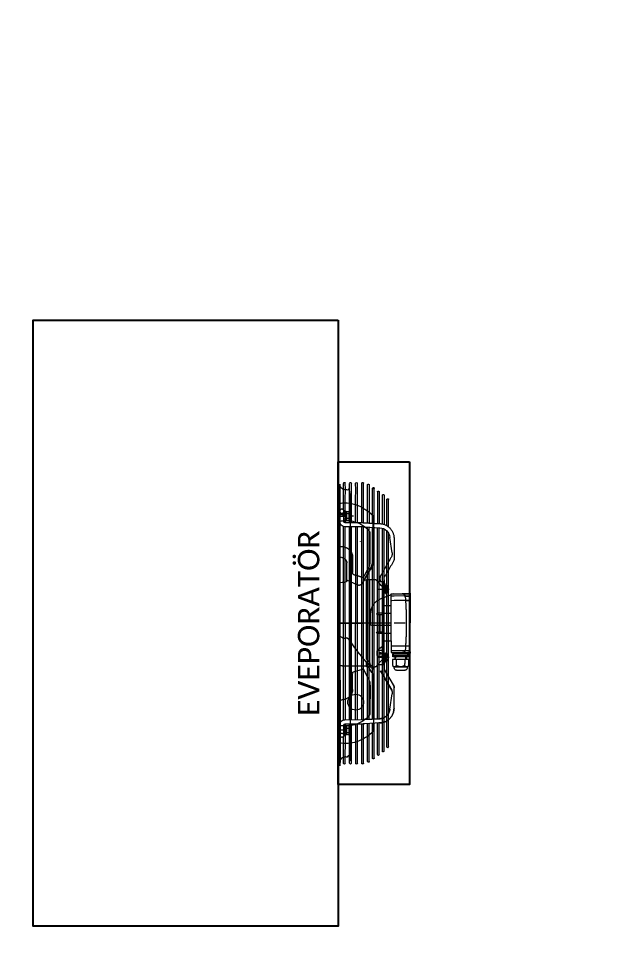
# Model space of a CAD drawing. Header units: millimetres. Extents: x -10496 to -5455, y -188 to 7293.
# Drawn here: x -9227.7 to -9143, y 2940.7 to 3069.9 of the extents above; entities that cross this region are included whole.
import ezdxf

# ---------------------------------------------------------------- set-up
doc = ezdxf.new("R2010")
doc.units = ezdxf.units.MM
for name, color, linetype, lineweight in [('.', 142, 'Continuous', 15), ('00 TEFRİŞ', 252, 'Continuous', 13), ('GJC_duvar', 10, 'Continuous', 30)]:
    doc.layers.add(name, color=color, linetype=linetype, lineweight=lineweight)
doc.layers.add('_cihaz', color=5, linetype='Continuous')
doc.layers.add('Kıtc-002 Çizgi', color=7, linetype='Continuous')
doc.styles.get("Standard").update_dxf_attribs({"font": 'calibri.ttf', "height": 15})

# ---------------------------------------------------------------- blocks, each defined once
blk = doc.blocks.new('A$C58671F76')
at = {"color": 3}
for p, q in [((23.02, 62.65, 96.44), (28.56, 62.7, 96.44)), ((34.66, 62.75, 96.44), (23.19, 62.65, 96.44))]:
    blk.add_line(p, q, dxfattribs=at)
at = {"color": 5, "elevation": 96.44}
for points in [[(84.87, 63.44), (0.37, 62.7), (0, 105.23), (84.5, 105.97)], [(65.2, 53.3), (20.22, 52.9), (20.13, 62.87), (65.11, 63.26)]]:
    blk.add_lwpolyline(points, close=True, dxfattribs=at)
at = {"color": 3, "lineweight": 20}
blk.add_circle((31.63, 60.51, 96.44), 1.11, dxfattribs=at)
at = {"layer": '_cihaz', "color": 3, "lineweight": 9}
for p, q in [((23.13, 62.12, 96.44), (26.85, 62.16, 96.44)), ((27.7, 61.95, 96.44), (27.7, 62.69, 96.44)), ((29.15, 62.18, 96.44), (56.1, 62.41, 96.44)), ((29.15, 61.93, 96.44), (56.07, 62.17, 96.44)), ((56.09, 59.69, 96.44), (56.07, 62.2, 96.44)), ((56.67, 59.68, 96.44), (56.65, 62.21, 96.44)), ((56.65, 62.17, 96.44), (56.84, 62.17, 96.44)), ((56.8, 62.95, 96.44), (58.25, 62.96, 96.44)), ((57.17, 62.37, 96.44), (57.17, 62.21, 96.44)), ((57.87, 61.7, 96.44), (57.87, 62.05, 96.44)), ((23.12, 61.88, 96.44), (26.98, 61.91, 96.44)), ((23.12, 61.28, 96.44), (28.61, 61.33, 96.44)), ((23.13, 61.03, 96.44), (28.61, 61.08, 96.44)), ((28.42, 61.92, 96.44), (28.6, 61.93, 96.44)), ((28.6, 61.96, 96.44), (28.63, 59.43, 96.44)), ((29.18, 61.97, 96.44), (29.2, 59.46, 96.44)), ((29.18, 61.33, 96.44), (56.08, 61.57, 96.44)), ((29.19, 61.09, 96.44), (56.08, 61.32, 96.44)), ((29.19, 60.49, 96.44), (56.09, 60.72, 96.44)), ((33.4, 60.95, 96.44), (35.55, 60.97, 96.44)), ((35.87, 60.84, 96.44), (36.26, 59.62, 96.44)), ((40.6, 61.88, 96.44), (40.62, 61.84, 96.44)), ((47.98, 60.45, 96.44), (48.62, 61.91, 96.44)), ((51.88, 61.11, 96.44), (49.73, 61.1, 96.44)), ((57.57, 61.06, 96.44), (57.56, 61.64, 96.44)), ((23.13, 60.43, 96.44), (28.62, 60.48, 96.44)), ((23.13, 60.19, 96.44), (28.62, 60.24, 96.44)), ((29.19, 60.24, 96.44), (56.09, 60.48, 96.44)), ((29.2, 59.64, 96.44), (56.09, 59.88, 96.44)), ((29.2, 59.4, 96.44), (56.09, 59.63, 96.44)), ((36.18, 59.44, 96.44), (34.86, 58.73, 96.44)), ((48.24, 59.71, 96.44), (50.2, 58.68, 96.44)), ((48.64, 59.47, 96.44), (50.14, 58.58, 96.44)), ((56.09, 59.46, 96.44), (55.99, 57.33, 96.44)), ((23.14, 59.34, 96.44), (28.63, 59.39, 96.44)), ((23.38, 58.78, 96.44), (28.66, 58.83, 96.44)), ((23.38, 58.54, 96.44), (28.68, 58.58, 96.44)), ((28.78, 57.05, 96.44), (28.64, 59.2, 96.44)), ((29.23, 58.83, 96.44), (56.07, 59.07, 96.44)), ((29.25, 58.59, 96.44), (56.06, 58.82, 96.44)), ((29.28, 58.14, 96.44), (56.04, 58.38, 96.44)), ((29.3, 57.9, 96.44), (56.03, 58.13, 96.44)), ((34, 58.53, 96.44), (30.14, 58.5, 96.44)), ((36.75, 58.63, 96.44), (36.59, 58.63, 96.44)), ((36.6, 58.27, 96.44), (36.6, 57.9, 96.44)), ((37.64, 59.05, 96.44), (48.64, 59.14, 96.44)), ((55.18, 58.72, 96.44), (51.32, 58.69, 96.44)), ((23.87, 57.85, 96.44), (28.72, 57.89, 96.44)), ((24.36, 57.41, 96.44), (28.75, 57.44, 96.44)), ((24.36, 57.16, 96.44), (28.77, 57.2, 96.44)), ((24.85, 56.72, 96.44), (55.93, 56.99, 96.44)), ((29.32, 57.45, 96.44), (56.01, 57.68, 96.44)), ((29.34, 57.2, 96.44), (55.99, 57.44, 96.44)), ((37.39, 57.03, 96.44), (36.9, 57.47, 96.44)), ((37.91, 57.53, 96.44), (37.93, 55.89, 96.44)), ((38.09, 57.48, 96.44), (38.1, 56.67, 96.44)), ((38.18, 57.56, 96.44), (38.82, 57.57, 96.44)), ((38.91, 57.49, 96.44), (38.91, 56.68, 96.44)), ((47.42, 57.61, 96.44), (47.44, 55.98, 96.44)), ((48.45, 57.57, 96.44), (47.95, 57.12, 96.44)), ((48.48, 57.57, 96.44), (48.48, 57.26, 96.44)), ((24.85, 56.47, 96.44), (55.83, 56.74, 96.44)), ((25.44, 56.11, 96.44), (55.57, 56.37, 96.44)), ((25.44, 55.86, 96.44), (55.24, 56.13, 96.44)), ((30.7, 55.73, 96.44), (32.85, 55.44, 96.44)), ((34.08, 55.27, 96.44), (36.21, 56.52, 96.44)), ((38.16, 56.39, 96.44), (38.4, 56.39, 96.44)), ((41.28, 56.7, 96.44), (41.29, 55.64, 96.44)), ((45.14, 56.73, 96.44), (46.9, 56.75, 96.44)), ((46.96, 56.46, 96.44), (47.2, 56.47, 96.44)), ((47.2, 56.47, 96.44), (47.2, 56.14, 96.44)), ((47.2, 56.47, 96.44), (47.67, 56.47, 96.44)), ((48.75, 56.68, 96.44), (48.17, 56.68, 96.44)), ((52.52, 55.62, 96.44), (54.66, 55.94, 96.44)), ((36.46, 55.18, 96.44), (36.62, 55.18, 96.44)), ((36.79, 54.85, 96.44), (37.61, 54.86, 96.44)), ((38.02, 55.11, 96.44), (37.61, 55.11, 96.44)), ((38.02, 55.03, 96.44), (37.61, 55.03, 96.44)), ((36.48, 53.34, 96.44), (36.64, 53.34, 96.44)), ((38.03, 53.47, 96.44), (37.62, 53.47, 96.44)), ((46.81, 53.06, 96.44), (38.61, 52.99, 96.44)), ((38.91, 53.74, 96.44), (38.92, 52.91, 96.44)), ((39.56, 53.68, 96.44), (39.56, 52.91, 96.44)), ((45.85, 53.74, 96.44), (45.86, 52.97, 96.44)), ((46.5, 53.81, 96.44), (46.5, 52.98, 96.44))]:
    blk.add_line(p, q, dxfattribs=at)
at = {"layer": '_cihaz', "color": 3, "lineweight": 9, "elevation": 96.44}
for points in [[(23.19, 62.65), (59.79, 62.97), (57.79, 62.95), (57.79, 62.79), (57.8, 62.22)], [(28.09, 62.12), (28.09, 61.96), (27.31, 61.95), (26.96, 61.95), (26.96, 62.11), (27, 62.11), (27.31, 62.11)], [(27.31, 61.95), (27.31, 62.11), (28.09, 62.12), (28.44, 62.12), (28.44, 61.96), (28.09, 61.96)], [(42.69, 55.65), (42.62, 63.07), (42.65, 59.46)], [(57.55, 62.95), (57.56, 62.21), (57.55, 62.56)], [(58.28, 62.19), (59.79, 62.2), (61.38, 62.21), (62.13, 62.22)], [(58.41, 62.43), (59.79, 62.45), (61.37, 62.46), (62.13, 62.47)], [(27.09, 61.43), (27.09, 61.42), (27.18, 61.37), (28.23, 61.38), (28.32, 61.43), (28.32, 61.44)], [(56.65, 61.57), (59.8, 61.6), (61.38, 61.61), (62.14, 61.62)], [(56.65, 61.33), (59.94, 61.36), (61.25, 61.37), (62.15, 61.38)], [(56.66, 60.73), (59.94, 60.76), (61.25, 60.77), (62.16, 60.78)], [(56.66, 60.48), (59.94, 60.51), (61.26, 60.52), (62.16, 60.53)], [(56.67, 59.64), (59.87, 59.67), (61.34, 59.68), (62.17, 59.69)], [(35.77, 58.27), (36.59, 58.75), (36.59, 59.04), (36.67, 59.04), (37.2, 59.04)], [(36.37, 58.06), (36.37, 58.06), (36.26, 58.17)], [(36.59, 58.75), (36.59, 58.63), (36.59, 58.49)], [(56.6, 58.13), (59.88, 58.16), (61.36, 58.18), (61.47, 58.18)], [(41.48, 57.56), (41.48, 57.19), (43.86, 57.22)], [(48.74, 57.26), (48.48, 57.26), (48.49, 56.85)], [(60.98, 57.73), (59.97, 57.72), (56.58, 57.69)], [(38.46, 56.59), (37.19, 56.58), (37.19, 56.46), (37.31, 56.46), (38.46, 56.47), (38.54, 56.47), (38.54, 56.39), (38.4, 56.39), (38.4, 56.06), (38.16, 56.06), (37.69, 56.05), (37.45, 56.05), (37.45, 56.38), (37.31, 56.38), (37.31, 56.46)], [(37.45, 56.38), (37.69, 56.38), (37.69, 56.05)], [(37.69, 56.38), (38.16, 56.39), (38.16, 56.06)], [(40.23, 55.63), (38.83, 55.61), (38.59, 55.61), (38.59, 55.32)], [(39.54, 55.54), (39.54, 55.21), (39.55, 53.89), (39.56, 53.08)], [(40.22, 56.69), (41.28, 56.7), (44.07, 56.73), (44.08, 55.66)], [(44.07, 56.73), (45.14, 56.73), (45.15, 55.67)], [(45.86, 53.13), (45.85, 53.95), (45.84, 55.26), (45.83, 55.59)], [(46.5, 53.14), (46.5, 53.96), (46.48, 55.27), (46.48, 55.6)], [(48.4, 56.76), (46.9, 56.75), (46.9, 56.67)], [(48.05, 56.56), (48.17, 56.56), (48.17, 56.68), (46.9, 56.67), (46.9, 56.55)], [(47.67, 56.14), (47.91, 56.14), (47.91, 56.47)], [(56.12, 56.13), (59.34, 56.16), (59.93, 56.17)], [(36.13, 54.85), (36.14, 54.65), (36.14, 53.86), (36.14, 53.66)], [(38.03, 53.82), (38.02, 55.19), (38.02, 55.38), (38.43, 55.39), (38.43, 55.32), (38.59, 55.32), (38.59, 55.2), (38.59, 55.1)], [(38.59, 55.2), (38.6, 53.89), (38.61, 53.27), (38.44, 53.27), (38.44, 53.88), (38.43, 55.2), (38.43, 55.32), (38.22, 55.32), (38.22, 55.19), (38.23, 53.88), (38.24, 53.27), (38.44, 53.27), (38.44, 53.21), (38.03, 53.21), (38.03, 53.47), (38.03, 53.56)], [(38.89, 55.53), (38.9, 55.2), (38.91, 53.89), (38.91, 53.07)], [(42.7, 53.7), (42.7, 53.7), (42.7, 53.86), (42.7, 53.92), (42.69, 55.23)], [(37.62, 53.55), (38.03, 53.56), (38.03, 53.68), (38.03, 53.82), (38.03, 53.88)]]:
    blk.add_lwpolyline(points, dxfattribs=at)
for points in [[(58.25, 62.38), (58.29, 62.38), (58.3, 62.22), (57.95, 62.22), (57.17, 62.21), (56.81, 62.21), (56.81, 62.37), (57.17, 62.37), (57.95, 62.38), (57.95, 62.22)], [(29.35, 57.1), (29.21, 59.23)], [(33.37, 55.5), (36.05, 57.07)], [(37.19, 56.58), (36.16, 56.57)], [(46.96, 56.46), (46.96, 56.14), (47.2, 56.14), (47.67, 56.14), (47.67, 56.47), (47.91, 56.47), (48.05, 56.47), (48.05, 56.56), (46.9, 56.55), (46.82, 56.54), (46.82, 56.46)], [(36.81, 53.15), (37.63, 53.16), (37.61, 55.43), (36.79, 55.42), (36.64, 55.25), (36.62, 55.23), (36.64, 53.34), (36.66, 53.31)]]:
    blk.add_lwpolyline(points, close=True, dxfattribs=at)
at = {"layer": '_cihaz', "color": 3, "lineweight": 9, "extrusion": (0, 0, -1)}
for centre, major_axis, start_param, end_param in [((23.11, 62, 96.44), (0.0862, 0.0877), 2.28207, 5.615726), ((30.51, 61.87, 96.44), (3.27, 3.33), 3.92838, 4.108501), ((32.79, 61.89, 96.44), (-3.21, 3.15), 5.521224, 5.686505), ((28.44, 61.96, 96.44), (0.115, 0.117), -0.785398, 0.785398), ((33.69, 62.6, 96.44), (1.24, 1.27), 3.948976, 4.010228), ((33.7, 62.59, 96.44), (1.25, 1.28), 3.870027, 3.949132), ((33.7, 62.59, 96.44), (1.25, 1.28), 3.790829, 3.869934), ((33.69, 62.59, 96.44), (-1.27, 1.24), 5.282246, 5.361781), ((33.69, 62.59, 96.44), (1.24, 1.27), 3.631825, 3.711355), ((33.65, 62.58, 96.44), (1.21, 1.24), 3.55119, 3.631986), ((41.09, 62.17, 96.44), (0.402, 0.409), 3.403392, 4.565502), ((44.26, 59.86, 96.44), (-3.21, 3.15), 6.136299, 6.220702), ((51.62, 62.88, 96.44), (-2.39, 2.35), 5.234627, 5.576836), ((51.03, 62.59, 96.44), (0.471, 0.479), 1.855236, 1.969777), ((51.03, 62.59, 96.44), (-0.478, 0.469), 3.31102, 3.425748), ((50.94, 62.72, 96.44), (-0.588, 0.578), 3.211862, 3.311404), ((50.79, 62.85, 96.44), (0.718, 0.73), 1.36938, 1.455395), ((50.6, 62.98, 96.44), (-0.894, 0.878), 2.865237, 2.940337), ((50.6, 62.97, 96.44), (-0.893, 0.877), 2.790005, 2.865158), ((50.4, 63.07, 96.44), (1.04, 1.05), 1.152122, 1.21932), ((50.4, 63.07, 96.44), (-1.05, 1.04), 2.655634, 2.722861), ((50.21, 63.12, 96.44), (-1.19, 1.17), 2.593806, 2.655716), ((50.21, 63.12, 96.44), (1.17, 1.19), 0.961039, 1.022965), ((50.08, 63.15, 96.44), (1.26, 1.29), 0.92968, 0.961107), ((51.6, 62.74, 96.44), (-1.24, 1.21), 2.6512, 2.731996), ((51.56, 62.75, 96.44), (-1.27, 1.24), 2.57183, 2.65136), ((51.61, 62.76, 96.44), (1.21, 1.24), 0.560797, 0.604414), ((51.56, 62.75, 96.44), (-1.27, 1.24), 2.492201, 2.571736), ((51.56, 62.75, 96.44), (-1.27, 1.24), 2.17505, 2.254579), ((51.55, 62.75, 96.44), (-1.28, 1.25), 2.413251, 2.492356), ((51.56, 62.75, 96.44), (-1.27, 1.24), 2.254674, 2.334209), ((51.55, 62.75, 96.44), (1.25, 1.28), 0.763257, 0.842362), ((56.81, 62.21, 96.44), (-0.526, 0.517), 5.497787, 7.068583), ((56.81, 62.21, 96.44), (-0.117, 0.115), 5.497787, 7.068583), ((52.46, 62.06, 96.44), (3.15, 3.21), 0.596681, 0.761961), ((57.55, 62.92, 96.44), (0.646, 0.658), 2.016358, 2.696031), ((58.02, 62.25, 96.44), (-0.179, 0.175), 3.26588, 4.588102), ((54.75, 62.22, 96.44), (3.27, 3.33), 0.786787, 1.055595), ((54.75, 62.2, 96.44), (3.27, 3.33), 0.629818, 0.784009), ((62.15, 62.34, 96.44), (-0.0877, 0.0862), 0.667459, 4.001115), ((62.15, 62.34, 96.44), (-0.0877, 0.0862), 0.667459, 4.001115), ((23.12, 61.16, 96.44), (0.0862, 0.0877), 2.332894, 5.499349), ((30.51, 61.88, 96.44), (-3.33, 3.27), 5.227591, 5.496398), ((27.69, 62.66, 96.44), (0.646, 0.658), 2.016358, 2.696031), ((27.7, 62.3, 96.44), (0.646, 0.658), 2.016358, 2.696031), ((32.79, 61.9, 96.44), (-3.21, 3.15), 5.221553, 5.413941), ((33.65, 62.58, 96.44), (1.21, 1.24), 3.470306, 3.551091), ((33.59, 62.55, 96.44), (-1.19, 1.17), 4.958464, 5.041272), ((33.59, 62.55, 96.44), (-1.19, 1.17), 4.875566, 4.958358), ((33.53, 62.51, 96.44), (1.12, 1.14), 3.219535, 3.304955), ((33.53, 62.51, 96.44), (1.12, 1.14), 3.134018, 3.219418), ((33.48, 62.45, 96.44), (-1.08, 1.06), 4.616626, 4.705019), ((33.48, 62.45, 96.44), (-1.08, 1.06), 4.528126, 4.616496), ((33.44, 62.39, 96.44), (1.01, 1.03), 2.86617, 2.957557), ((33.44, 62.39, 96.44), (-1.03, 1.01), 4.345459, 4.436822), ((33.41, 62.34, 96.44), (-0.988, 0.971), 4.251721, 4.345708), ((33.41, 62.34, 96.44), (-0.988, 0.971), 4.157598, 4.251565), ((33.4, 62.3, 96.44), (0.944, 0.961), 2.491304, 2.587069), ((33.4, 62.3, 96.44), (0.944, 0.961), 2.395385, 2.491139), ((33.4, 62.3, 96.44), (-0.959, 0.943), 3.952882, 3.966324), ((33.4, 62.29, 96.44), (-0.956, 0.94), 3.939409, 3.952881), ((35.55, 60.35, 96.44), (0.432, 0.44), -0.785569, -0.696436), ((35.56, 60.39, 96.44), (0.406, 0.414), -0.6968, -0.603944), ((35.57, 60.46, 96.44), (-0.366, 0.359), 0.966415, 1.067225), ((35.75, 60.79, 96.44), (-0.0901, 0.0885), 1.682012, 1.938797), ((59.63, 33.78, 96.44), (-24.09, 23.67), 0.068333, 0.190136), ((40.82, 61.5, 96.44), (0.271, 0.276), 4.136819, 4.974188), ((49.53, 60.91, 96.44), (0.0885, 0.0901), 4.344388, 4.601173), ((49.66, 60.75, 96.44), (0.233, 0.237), -1.314397, -1.17995), ((49.7, 60.66, 96.44), (-0.304, 0.299), 0.390073, 0.504141), ((49.72, 60.58, 96.44), (-0.366, 0.359), 0.503572, 0.604381), ((49.73, 60.52, 96.44), (-0.414, 0.406), 0.603944, 0.6968), ((49.74, 60.48, 96.44), (-0.44, 0.432), 0.696436, 0.785569), ((51.07, 62.47, 96.44), (0.379, 0.385), 2.28971, 2.356167), ((51.07, 62.47, 96.44), (0.384, 0.391), 2.223781, 2.289656), ((51.07, 62.5, 96.44), (-0.411, 0.404), 3.667791, 3.795034), ((51.07, 62.5, 96.44), (-0.41, 0.403), 3.540012, 3.667402), ((51.85, 62.45, 96.44), (0.94, 0.956), 2.330304, 2.343777), ((51.85, 62.46, 96.44), (0.943, 0.959), 2.316861, 2.330304), ((51.85, 62.46, 96.44), (0.944, 0.961), 2.22125, 2.317004), ((51.85, 62.46, 96.44), (-0.961, 0.944), 3.696116, 3.791881), ((51.84, 62.5, 96.44), (0.971, 0.988), 2.03162, 2.125588), ((51.84, 62.5, 96.44), (0.971, 0.988), 1.937478, 2.031464), ((51.82, 62.55, 96.44), (-1.03, 1.01), 3.417159, 3.508523), ((51.82, 62.55, 96.44), (-1.03, 1.01), 3.325628, 3.417016), ((51.78, 62.61, 96.44), (-1.08, 1.06), 3.237486, 3.325855), ((51.78, 62.61, 96.44), (-1.08, 1.06), 3.148963, 3.237356), ((51.72, 62.67, 96.44), (-1.14, 1.12), 3.063768, 3.149167), ((51.72, 62.67, 96.44), (1.12, 1.14), 1.407434, 1.492854), ((51.66, 62.71, 96.44), (-1.19, 1.17), 2.895624, 2.978416), ((52.51, 62.03, 96.44), (-3.16, 3.11), 2.625965, 2.912328), ((52.46, 62.08, 96.44), (-3.21, 3.15), 2.424874, 2.632429), ((54.01, 62.43, 96.44), (-3.88, 3.82), 2.628289, 2.870409), ((62.15, 61.5, 96.44), (-0.0877, 0.0862), 0.783836, 3.950291), ((62.15, 61.5, 96.44), (-0.0877, 0.0862), 0.783836, 3.950291), ((62.16, 60.65, 96.44), (-0.0877, 0.0862), 0.791253, 3.926991), ((23.13, 60.31, 96.44), (0.0862, 0.0877), 2.356194, 5.491932), ((31.25, 62.11, 96.44), (-3.88, 3.82), 4.983572, 5.225693), ((32.74, 61.86, 96.44), (3.11, 3.16), 3.370857, 3.65722), ((32.73, 59.47, 96.44), (-2.92, 2.87), 5.441178, 5.497787), ((31.62, 61.12, 96.44), (2.17, 2.2), 2.978844, 3.377803), ((33.3, 59.49, 96.44), (2.87, 2.92), 3.870567, 3.926991), ((36.06, 59.68, 96.44), (-0.192, 0.189), 3.277271, 3.446371), ((36.11, 59.61, 96.44), (0.132, 0.134), 1.492676, 1.707939), ((36.15, 59.58, 96.44), (-0.0929, 0.0913), 2.789433, 3.064318), ((36.17, 59.56, 96.44), (-0.0782, 0.0769), 1.793315, 2.101643), ((49.15, 59.69, 96.44), (0.0913, 0.0929), 3.218868, 3.493753), ((49.2, 59.73, 96.44), (-0.134, 0.132), 4.575246, 4.790509), ((49.25, 59.8, 96.44), (0.189, 0.192), 2.836814, 3.005914), ((54.01, 60.12, 96.44), (0.0203, 0.0207), 1.908335, 2.147272), ((53.65, 61.32, 96.44), (2.17, 2.2), 1.334586, 1.733545), ((52, 59.66, 96.44), (2.87, 2.92), 0.785398, 0.841822), ((52.57, 59.64, 96.44), (-2.92, 2.87), 2.356194, 2.412803), ((52.61, 63.2, 96.44), (4.93, 5.02), 1.300028, 1.504436), ((23.38, 58.66, 96.44), (0.0862, 0.0877), 2.356194, 5.488886), ((32.63, 62.91, 96.44), (4.93, 5.02), 3.207953, 3.412361), ((27.71, 58.53, 96.44), (0.319, 0.325), 2.976831, 3.204299), ((27.85, 58.72, 96.44), (-0.49, 0.482), 4.376802, 4.549659), ((30.08, 58.89, 96.44), (-0.276, 0.271), 4.246511, 4.382716), ((30.11, 58.99, 96.44), (-0.348, 0.342), 4.130748, 4.247402), ((30.13, 59.07, 96.44), (0.399, 0.406), 2.455386, 2.560603), ((30.13, 59.12, 96.44), (0.431, 0.439), 2.355954, 2.455906), ((33.98, 60.84, 96.44), (1.61, 1.64), 2.252156, 2.356467), ((34, 60.65, 96.44), (1.49, 1.51), 2.142449, 2.252751), ((34.07, 60.33, 96.44), (1.26, 1.28), 2.019794, 2.143207), ((34.21, 59.96, 96.44), (-0.993, 0.975), 3.445587, 3.591648), ((59.63, 33.78, 96.44), (23.67, 24.09), -1.540426, -1.526856), ((59.63, 33.78, 96.44), (-23.98, 23.56), 0.03037, 0.039464), ((59.63, 33.78, 96.44), (23.67, 24.09), -1.526856, -1.520739), ((59.63, 33.78, 96.44), (23.56, 23.98), -1.531333, -1.518473), ((59.63, 33.78, 96.44), (23.67, 24.09), -1.520739, -1.502463), ((36.94, 58.97, 96.44), (0.287, 0.292), 1.631792, 1.756742), ((59.63, 33.78, 96.44), (23.47, 23.89), -1.509801, -1.49258), ((51.22, 60.49, 96.44), (-1.28, 1.26), 4.139979, 4.263391), ((51.29, 60.81, 96.44), (-1.51, 1.49), 4.030434, 4.140737), ((51.3, 60.99, 96.44), (-1.64, 1.61), 3.926718, 4.031029), ((55.17, 59.34, 96.44), (-0.439, 0.431), 3.827279, 3.927231), ((55.18, 59.29, 96.44), (0.399, 0.406), 2.151786, 2.257003), ((55.19, 59.21, 96.44), (-0.348, 0.342), 3.606579, 3.723234), ((55.23, 59.11, 96.44), (-0.276, 0.271), 3.471266, 3.607471), ((55.27, 59.02, 96.44), (0.2, 0.203), 1.734588, 1.901722), ((55.32, 58.95, 96.44), (-0.141, 0.139), 3.093739, 3.30695), ((57.19, 59.98, 96.44), (-1.16, 1.14), 3.829685, 3.927249), ((57.2, 59.85, 96.44), (1.04, 1.06), 2.156218, 2.259453), ((57.25, 59.62, 96.44), (0.879, 0.895), 2.041244, 2.156946), ((57.34, 59.35, 96.44), (0.679, 0.691), 1.90484, 2.042285), ((61.46, 58.3, 96.44), (0.0862, 0.0877), -0.794299, 2.356194), ((24.36, 57.28, 96.44), (0.0862, 0.0877), 2.356194, 5.4852), ((27.97, 58.97, 96.44), (-0.691, 0.679), 4.2409, 4.378345), ((28.06, 59.24, 96.44), (-0.895, 0.879), 4.126239, 4.241941), ((28.1, 59.47, 96.44), (-1.06, 1.04), 4.023733, 4.126968), ((28.11, 59.6, 96.44), (1.14, 1.16), 2.355937, 2.4535), ((30.82, 57.2, 96.44), (1.44, 1.46), 3.863573, 3.961121), ((38.26, 57.9, 96.44), (-0.877, 0.862), 4.148479, 4.712389), ((38.18, 57.48, 96.44), (0.0575, 0.0585), 3.926991, 5.497787), ((38.56, 57.13, 96.44), (-0.151, 0.149), 5.74923, 5.814474), ((38.56, 57.13, 96.44), (0.149, 0.151), 4.11312, 4.178381), ((38.58, 57.12, 96.44), (0.159, 0.162), 4.05082, 4.1132), ((38.58, 57.12, 96.44), (0.159, 0.162), 3.988386, 4.050774), ((38.58, 57.12, 96.44), (-0.166, 0.163), 5.497809, 5.559256), ((38.58, 57.12, 96.44), (-0.166, 0.163), 5.436318, 5.497765), ((38.58, 57.12, 96.44), (-0.162, 0.159), 5.374004, 5.436392), ((38.58, 57.12, 96.44), (-0.162, 0.159), 5.311578, 5.373958), ((38.56, 57.12, 96.44), (-0.151, 0.149), 5.246397, 5.311658), ((38.54, 57.13, 96.44), (-0.136, 0.133), 5.814379, 5.884605), ((38.56, 57.12, 96.44), (0.149, 0.151), 3.610304, 3.675548), ((38.54, 57.11, 96.44), (0.133, 0.136), 3.540173, 3.610399), ((38.54, 57.11, 96.44), (0.133, 0.136), 3.469912, 3.540108), ((38.5, 57.09, 96.44), (-0.0984, 0.0967), 4.798861, 4.885993), ((38.49, 57.16, 96.44), (-0.0986, 0.0969), 6.196838, 6.283889), ((38.5, 57.09, 96.44), (-0.0986, 0.0969), 4.711685, 4.798736), ((38.47, 57.19, 96.44), (0.0677, 0.0689), -1.373074, -1.26208), ((38.47, 57.19, 96.44), (-0.069, 0.0678), 0.308973, 0.419829), ((38.47, 57.05, 96.44), (0.0677, 0.0689), 2.832876, 2.94387), ((38.46, 57.2, 96.44), (0.0598, 0.0609), -1.151459, -1.030649), ((38.47, 57.05, 96.44), (0.0678, 0.069), 2.721763, 2.832619), ((38.46, 57.2, 96.44), (-0.061, 0.0599), 0.540479, 0.661187), ((38.47, 57.04, 96.44), (0.0598, 0.0609), 2.601445, 2.722255), ((38.46, 57.2, 96.44), (0.0572, 0.0582), -0.910198, -0.785581), ((38.47, 57.04, 96.44), (-0.061, 0.0599), 4.051202, 4.17191), ((38.46, 57.2, 96.44), (-0.0582, 0.0572), 0.785581, 0.910198), ((38.46, 57.04, 96.44), (0.0572, 0.0582), 2.356377, 2.480994), ((38.46, 57.2, 96.44), (-0.061, 0.0599), 0.909609, 1.030317), ((38.46, 57.04, 96.44), (-0.0582, 0.0572), 3.802191, 3.926808), ((38.46, 57.2, 96.44), (-0.0609, 0.0598), 1.030649, 1.151459), ((38.46, 57.04, 96.44), (0.0599, 0.061), 2.111276, 2.231984), ((38.46, 57.19, 96.44), (0.0678, 0.069), -0.419829, -0.308973), ((38.46, 57.04, 96.44), (0.0598, 0.0609), 1.990134, 2.110944), ((38.46, 57.19, 96.44), (-0.0689, 0.0677), 1.26208, 1.373074), ((38.46, 57.05, 96.44), (-0.069, 0.0678), 3.450566, 3.561422), ((38.45, 57.17, 96.44), (-0.0819, 0.0805), 1.372713, 1.471378), ((38.45, 57.07, 96.44), (0.0805, 0.0819), 1.670215, 1.768879), ((38.46, 57.05, 96.44), (0.0677, 0.0689), 1.768519, 1.879513), ((38.45, 57.17, 96.44), (0.0804, 0.0818), -0.099237, -0.000455), ((38.43, 57.16, 96.44), (0.0969, 0.0986), -0.000704, 0.086347), ((38.43, 57.16, 96.44), (0.0967, 0.0984), 0.086472, 0.173604), ((38.43, 57.08, 96.44), (0.0967, 0.0984), 1.397192, 1.484325), ((38.41, 57.1, 96.44), (-0.117, 0.115), 2.81315, 2.890637), ((38.41, 57.1, 96.44), (-0.117, 0.115), 2.890724, 2.968161), ((38.39, 57.13, 96.44), (0.133, 0.136), 0.328319, 0.398515), ((38.39, 57.13, 96.44), (-0.136, 0.133), 1.969377, 2.039603), ((38.39, 57.11, 96.44), (0.133, 0.136), 1.172281, 1.242477), ((38.37, 57.12, 96.44), (0.149, 0.151), 0.468711, 0.533956), ((38.37, 57.12, 96.44), (0.149, 0.151), 0.534008, 0.599269), ((38.37, 57.12, 96.44), (0.149, 0.151), 0.971527, 1.036789), ((38.37, 57.12, 96.44), (-0.151, 0.149), 2.607637, 2.672882), ((38.39, 57.11, 96.44), (-0.136, 0.133), 2.672786, 2.743012), ((38.35, 57.12, 96.44), (-0.162, 0.159), 2.169985, 2.232365), ((38.35, 57.12, 96.44), (-0.162, 0.159), 2.232411, 2.294799), ((38.35, 57.12, 96.44), (-0.166, 0.163), 2.294726, 2.356173), ((38.35, 57.12, 96.44), (0.163, 0.166), 0.78542, 0.846867), ((38.35, 57.12, 96.44), (0.159, 0.162), 0.846794, 0.909182), ((38.35, 57.12, 96.44), (0.159, 0.162), 0.909227, 0.971608), ((38.82, 57.49, 96.44), (-0.0585, 0.0575), 0.785398, 2.356194), ((40.77, 58.49, 96.44), (-1.48, 1.46), 4.483365, 4.963871), ((41.36, 57.56, 96.44), (-0.0877, 0.0862), 5.887583, 8.249584), ((43.98, 57.58, 96.44), (-0.0877, 0.0862), 5.887583, 8.249584), ((29.65, 49.5, 96.44), (12.7, 12.92), 0.351241, 0.445856), ((47.08, 57.98, 96.44), (0.862, 0.877), 1.570796, 2.134707), ((48.4, 56.85, 96.44), (0.0575, 0.0585), 0.785398, 2.356194), ((48.76, 55.21, 96.44), (1.44, 1.46), -0.785398, -0.513045), ((54.52, 57.41, 96.44), (1.03, 1.05), 0.846576, 2.268928), ((54.52, 57.41, 96.44), (-1.05, 1.03), 2.408818, 2.417373), ((54.52, 57.41, 96.44), (-1.46, 1.44), 2.322064, 2.419613), ((24.85, 56.6, 96.44), (-0.0877, 0.0862), 3.926991, 7.059683), ((25.44, 55.99, 96.44), (0.0862, 0.0877), 2.356194, 5.488886), ((48.76, 55.21, 96.44), (1.03, 1.05), -0.785398, -0.513045), ((32.97, 56.91, 96.44), (-1.05, 1.03), 3.65795, 4.014257), ((36.46, 54.85, 96.44), (0.23, 0.234), 3.926991, 5.497787), ((36.95, 55.14, 96.44), (0.23, 0.234), 4.06882, 4.287329), ((29.65, 49.5, 96.44), (12.7, 12.92), 0.463068, 0.469953), ((36.47, 53.67, 96.44), (-0.234, 0.23), 3.926991, 5.497787), ((36.97, 53.43, 96.44), (-0.234, 0.23), 5.137449, 6.544985)]:
    blk.add_ellipse(centre, major_axis=major_axis, ratio=1, start_param=start_param, end_param=end_param, dxfattribs=at)
at = {"layer": '_cihaz', "color": 3, "lineweight": 9}
for points, weights, knots in [([(62, 62.99, 96.44), (42.6, 62.82, 96.44), (23.19, 62.65, 96.44), (23.53, 62.65, 96.44), (23.78, 62.42, 96.44), (24.02, 62.18, 96.44), (24.02, 61.84, 96.44), (24.02, 61.49, 96.44), (24.03, 61.14, 96.44), (42.64, 61.3, 96.44), (61.25, 61.47, 96.44), (61.24, 61.82, 96.44), (61.24, 62.16, 96.44), (61.24, 62.5, 96.44), (61.48, 62.75, 96.44), (61.71, 62.99, 96.44), (62.05, 62.99, 96.44), (61.71, 62.99, 96.44), (61.37, 62.99, 96.44), (60.58, 62.98, 96.44), (59.79, 62.97, 96.44)], [1, 1, 1, 0.923879532511, 1, 0.923879532511, 1, 1, 1, 1, 1, 1, 1, 0.923879532509, 1, 0.923879532509, 1, 1, 1, 1, 1], [0, 0, 0, 1, 1, 1.785398, 1.785398, 2.570796, 2.570796, 3.570796, 3.570796, 4.570796, 4.570796, 5.570796, 5.570796, 6.356194, 6.356194, 7.141593, 7.141593, 8.141593, 8.141593, 9.141593, 9.141593, 9.141593]), ([(27, 62.68, 96.44), (27.29, 62.69, 96.44), (27.29, 62.4, 96.44), (27.29, 62.11, 96.44), (27, 62.11, 96.44), (26.72, 62.11, 96.44), (26.71, 62.39, 96.44), (26.71, 62.68, 96.44), (27, 62.68, 96.44), (27.72, 62.69, 96.44), (28.43, 62.7, 96.44), (29.17, 62.7, 96.44), (29.18, 61.97, 96.44)], [1, 0.707106781187, 1, 0.707106781187, 1, 0.707106781187, 1, 0.707106781187, 1, 1, 1, 0.707106781188, 1], [0, 0, 0, 1.570796, 1.570796, 3.141593, 3.141593, 4.712389, 4.712389, 6.283185, 6.283185, 7.283185, 7.283185, 8.853982, 8.853982, 8.853982]), ([(36.67, 59.04, 96.44), (36.66, 60.61, 96.44), (36.64, 62.18, 96.44), (36.64, 62.48, 96.44), (36.74, 62.77, 96.44)], [1, 1, 1, 0.986361221501, 1], [0, 0, 0, 1, 1, 1.330695, 1.330695, 1.330695]), ([(51.6, 62.22, 96.44), (51.58, 62.19, 96.44), (51.55, 62.15, 96.44), (51.52, 62.12, 96.44), (51.49, 62.1, 96.44)], [1, 0.999077269597, 1, 0.998758065832, 1], [0, 0, 0, 0.0859243, 0.0859243, 0.1856114, 0.1856114, 0.1856114]), ([(53.22, 62.12, 96.44), (53.2, 62.05, 96.44), (53.17, 61.99, 96.44), (53.14, 61.92, 96.44), (53.1, 61.87, 96.44)], [1, 0.999184332451, 1, 0.999142983122, 1], [0, 0, 0, 0.0807851, 0.0807851, 0.1635928, 0.1635928, 0.1635928]), ([(57.25, 61.69, 96.44), (57.25, 61.87, 96.44), (57.25, 62.05, 96.44), (57.1, 61.93, 96.44), (56.94, 62.04, 96.44), (56.95, 61.87, 96.44), (56.95, 61.69, 96.44), (56.95, 61.69, 96.44), (56.95, 61.68, 96.44), (56.99, 61.66, 96.44), (57.03, 61.64, 96.44), (57.56, 61.64, 96.44), (58.09, 61.64, 96.44), (58.13, 61.67, 96.44), (58.18, 61.7, 96.44), (58.18, 61.7, 96.44), (58.18, 61.7, 96.44), (58.18, 61.88, 96.44), (58.17, 62.06, 96.44), (58.24, 62.14, 96.44), (58.31, 62.22, 96.44), (57.56, 62.21, 96.44), (56.81, 62.21, 96.44), (56.88, 62.13, 96.44), (56.94, 62.04, 96.44)], [1, 1, 1, 0.789310470487, 1, 1, 1, 1, 1, 1, 1, 1, 1, 1, 1, 1, 1, 1, 1, 1, 1, 1, 1, 1, 1], [0, 0, 0, 1, 1, 2.322222, 2.322222, 3.322222, 3.322222, 4.322222, 4.322222, 5.322222, 5.322222, 6.322222, 6.322222, 7.322222, 7.322222, 8.322222, 8.322222, 9.322222, 9.322222, 10.322222, 10.322222, 11.322222, 11.322222, 12.322222, 12.322222, 12.322222]), ([(58.25, 62.38, 96.44), (57.97, 62.38, 96.44), (57.96, 62.67, 96.44), (57.96, 62.96, 96.44), (58.25, 62.96, 96.44), (58.54, 62.96, 96.44), (58.54, 62.67, 96.44), (58.54, 62.39, 96.44), (58.25, 62.38, 96.44)], [1, 0.707106781187, 1, 0.707106781187, 1, 0.707106781187, 1, 0.707106781187, 1], [0, 0, 0, 1.570796, 1.570796, 3.141593, 3.141593, 4.712389, 4.712389, 6.283185, 6.283185, 6.283185]), ([(27.09, 61.78, 96.44), (27.02, 61.86, 96.44), (26.95, 61.95, 96.44), (27.7, 61.95, 96.44), (28.45, 61.96, 96.44), (28.38, 61.88, 96.44), (28.31, 61.79, 96.44), (28.16, 61.67, 96.44), (28.01, 61.79, 96.44), (28.01, 61.61, 96.44), (28.01, 61.43, 96.44), (28.17, 61.32, 96.44), (28.32, 61.44, 96.44), (28.32, 61.61, 96.44), (28.31, 61.79, 96.44)], [1, 1, 1, 1, 1, 1, 1, 0.789310470487, 1, 1, 1, 0.789310470464, 1, 1, 1], [0, 0, 0, 1, 1, 2, 2, 3, 3, 4.322222, 4.322222, 5.322222, 5.322222, 6.644445, 6.644445, 7.644445, 7.644445, 7.644445]), ([(27.39, 61.79, 96.44), (27.24, 61.66, 96.44), (27.09, 61.78, 96.44), (27.09, 61.6, 96.44), (27.09, 61.43, 96.44), (27.24, 61.31, 96.44), (27.4, 61.43, 96.44), (27.39, 61.61, 96.44), (27.39, 61.79, 96.44)], [1, 0.789310470487, 1, 1, 1, 0.789310470464, 1, 1, 1], [0, 0, 0, 1.322222, 1.322222, 2.322222, 2.322222, 3.644445, 3.644445, 4.644445, 4.644445, 4.644445]), ([(35.71, 60.95, 96.44), (35.73, 60.94, 96.44), (35.75, 60.94, 96.44), (35.77, 60.93, 96.44), (35.79, 60.92, 96.44)], [1, 0.998373990694, 1, 0.997741350893, 1], [0, 0, 0, 0.1140684, 0.1140684, 0.2485154, 0.2485154, 0.2485154]), ([(35.79, 60.92, 96.44), (35.81, 60.91, 96.44), (35.83, 60.89, 96.44), (35.84, 60.88, 96.44), (35.85, 60.87, 96.44)], [1, 0.996625680555, 1, 0.994705790483, 1], [0, 0, 0, 0.1643464, 0.1643464, 0.3702374, 0.3702374, 0.3702374]), ([(48.44, 61.85, 96.44), (48.52, 61.9, 96.44), (48.62, 61.91, 96.44), (49.85, 61.92, 96.44), (51.08, 61.93, 96.44)], [1, 0.957755338239, 1, 1, 1], [0, 0, 0, 0.583407, 0.583407, 1.583407, 1.583407, 1.583407]), ([(49.03, 59.7, 96.44), (49.03, 59.72, 96.44), (49.04, 59.73, 96.44), (49.23, 60.34, 96.44), (49.41, 60.96, 96.44)], [1, 0.988140265059, 1, 1, 1], [0, 0, 0, 0.308328, 0.308328, 1.308328, 1.308328, 1.308328]), ([(49.43, 60.99, 96.44), (49.44, 61, 96.44), (49.46, 61.01, 96.44), (49.47, 61.03, 96.44), (49.49, 61.04, 96.44)], [1, 0.994705790542, 1, 0.996625680555, 1], [0, 0, 0, 0.205891, 0.205891, 0.3702374, 0.3702374, 0.3702374]), ([(58.18, 61.7, 96.44), (58.02, 61.58, 96.44), (57.87, 61.7, 96.44), (57.56, 61.58, 96.44), (57.25, 61.69, 96.44), (57.1, 61.57, 96.44), (56.95, 61.69, 96.44)], [1, 0.789310470464, 1, 0.942809041584, 1, 0.789310470464, 1], [0, 0, 0, 1.322222, 1.322222, 2.001896, 2.001896, 3.324118, 3.324118, 3.324118]), ([(23.14, 59.34, 96.44), (23.07, 59.34, 96.44), (23.03, 59.41, 96.44), (23, 59.47, 96.44), (23.03, 59.53, 96.44), (23.07, 59.59, 96.44), (23.14, 59.59, 96.44), (25.88, 59.61, 96.44), (28.62, 59.64, 96.44)], [1, 0.865282725606, 1, 0.865282725606, 1, 0.865282725606, 1, 1, 1], [0, 0, 0, 1.050164, 1.050164, 2.100329, 2.100329, 3.150493, 3.150493, 4.150493, 4.150493, 4.150493]), ([(36.27, 59.59, 96.44), (36.28, 59.57, 96.44), (36.28, 59.56, 96.44), (36.28, 59.54, 96.44), (36.27, 59.52, 96.44)], [1, 0.985060682259, 1, 0.98638337132, 1], [0, 0, 0, 0.3461406, 0.3461406, 0.6765663, 0.6765663, 0.6765663]), ([(48.73, 58, 96.44), (48.73, 58.37, 96.44), (48.73, 58.73, 96.44), (48.73, 58.94, 96.44), (48.72, 59.14, 96.44), (48.68, 59.14, 96.44), (48.64, 59.14, 96.44), (48.64, 59.31, 96.44), (48.64, 59.47, 96.44), (48.44, 59.59, 96.44), (48.24, 59.71, 96.44), (47.76, 59.96, 96.44), (47.98, 60.45, 96.44)], [1, 1, 1, 1, 1, 1, 1, 1, 1, 1, 1, 0.730774152892, 1], [0, 0, 0, 1, 1, 2, 2, 3, 3, 4, 4, 5, 5, 6.502682, 6.502682, 6.502682]), ([(49.04, 59.64, 96.44), (49.03, 59.65, 96.44), (49.03, 59.67, 96.44), (49.02, 59.68, 96.44), (49.03, 59.7, 96.44)], [1, 0.986383371331, 1, 0.985060682257, 1], [0, 0, 0, 0.3304257, 0.3304257, 0.6765663, 0.6765663, 0.6765663]), ([(50.64, 58.79, 96.44), (50.54, 58.82, 96.44), (50.45, 58.87, 96.44), (49.79, 59.21, 96.44), (49.12, 59.56, 96.44)], [1, 0.997334462686, 1, 1, 1], [0, 0, 0, 0.146061, 0.146061, 1.146061, 1.146061, 1.146061]), ([(56.66, 59.44, 96.44), (56.61, 58.37, 96.44), (56.56, 57.3, 96.44), (56.47, 55.54, 96.44), (54.71, 55.37, 96.44), (54.61, 55.35, 96.44), (54.51, 55.34, 96.44), (53, 55.32, 96.44), (51.49, 55.31, 96.44), (50.32, 55.97, 96.44), (49.15, 56.63, 96.44)], [1, 1, 1, 0.758325483999, 1, 1, 1, 1, 1, 1, 1], [0, 0, 0, 1, 1, 2.420112, 2.420112, 3.420112, 3.420112, 4.420112, 4.420112, 5.420112, 5.420112, 5.420112]), ([(54.04, 60.1, 96.44), (54.03, 60.1, 96.44), (54.03, 60.1, 96.44), (54.03, 60.09, 96.44), (54.02, 60.09, 96.44)], [1, 0.996106431449, 1, 0.994580852901, 1], [0, 0, 0, 0.1765468, 0.1765468, 0.3848552, 0.3848552, 0.3848552]), ([(56.67, 59.88, 96.44), (58.31, 59.9, 96.44), (59.95, 59.91, 96.44), (60.6, 59.92, 96.44), (61.26, 59.92, 96.44), (61.71, 59.93, 96.44), (62.16, 59.93, 96.44), (62.23, 59.93, 96.44), (62.27, 59.87, 96.44), (62.31, 59.81, 96.44), (62.27, 59.75, 96.44), (62.24, 59.69, 96.44), (62.17, 59.69, 96.44)], [1, 1, 1, 1, 1, 1, 1, 0.865282725601, 1, 0.865282725601, 1, 0.865282725601, 1], [0, 0, 0, 1, 1, 2, 2, 3, 3, 4.050164, 4.050164, 5.100329, 5.100329, 6.150493, 6.150493, 6.150493]), ([(23.87, 57.85, 96.44), (23.8, 57.85, 96.44), (23.77, 57.91, 96.44), (23.73, 57.97, 96.44), (23.77, 58.03, 96.44), (23.8, 58.09, 96.44), (23.87, 58.09, 96.44), (26.29, 58.11, 96.44), (28.7, 58.14, 96.44)], [1, 0.865282725606, 1, 0.865282725606, 1, 0.865282725606, 1, 1, 1], [0, 0, 0, 1.050164, 1.050164, 2.100329, 2.100329, 3.150493, 3.150493, 4.150493, 4.150493, 4.150493]), ([(35.77, 58.27, 96.44), (35.4, 58.05, 96.44), (34.96, 58.04, 96.44), (31.54, 58.01, 96.44), (28.13, 57.98, 96.44)], [1, 0.966158876657, 1, 1, 1], [0, 0, 0, 0.521795, 0.521795, 1.521795, 1.521795, 1.521795]), ([(29.91, 58.55, 96.44), (29.89, 58.56, 96.44), (29.87, 58.57, 96.44), (29.85, 58.58, 96.44), (29.84, 58.6, 96.44)], [1, 0.996510314401, 1, 0.9943230179, 1], [0, 0, 0, 0.1671339, 0.1671339, 0.3803448, 0.3803448, 0.3803448]), ([(48.73, 58.73, 96.44), (42.95, 58.68, 96.44), (37.17, 58.63, 96.44), (37.05, 58.55, 96.44), (36.91, 58.56, 96.44)], [1, 1, 1, 0.945046122032, 1], [0, 0, 0, 1, 1, 1.666121, 1.666121, 1.666121]), ([(42.39, 55.64, 96.44), (42.38, 57.08, 96.44), (42.36, 58.51, 96.44), (42.61, 58.52, 96.44), (42.86, 58.52, 96.44), (43.43, 58.52, 96.44), (44, 58.53, 96.44), (44.58, 58.53, 96.44), (45.08, 58.26, 96.44), (45.71, 57.92, 96.44), (46.02, 57.26, 96.44)], [1, 1, 1, 1, 1, 1, 1, 0.968166097718, 1, 0.950696961754, 1], [0, 0, 0, 1, 1, 2, 2, 3, 3, 3.505998, 3.505998, 4.136639, 4.136639, 4.136639]), ([(57.2, 58.24, 96.44), (54.47, 58.21, 96.44), (51.75, 58.19, 96.44), (50.9, 58.18, 96.44), (50.14, 58.58, 96.44)], [1, 1, 1, 0.970123420627, 1], [0, 0, 0, 1, 1, 1.490115, 1.490115, 1.490115]), ([(57.2, 58.36, 96.44), (54.47, 58.33, 96.44), (51.75, 58.31, 96.44), (50.93, 58.3, 96.44), (50.2, 58.68, 96.44)], [1, 1, 1, 0.970123420627, 1], [0, 0, 0, 1, 1, 1.490115, 1.490115, 1.490115]), ([(56.61, 58.38, 96.44), (57.79, 58.39, 96.44), (58.96, 58.4, 96.44), (60.16, 58.41, 96.44), (61.36, 58.42, 96.44), (61.41, 58.42, 96.44), (61.46, 58.42, 96.44), (61.53, 58.42, 96.44), (61.56, 58.36, 96.44), (61.6, 58.3, 96.44), (61.57, 58.24, 96.44), (61.53, 58.18, 96.44), (61.46, 58.18, 96.44)], [1, 1, 1, 1, 1, 1, 1, 0.865282725606, 1, 0.865282725606, 1, 0.865282725606, 1], [0, 0, 0, 1, 1, 2, 2, 3, 3, 4.050164, 4.050164, 5.100329, 5.100329, 6.150493, 6.150493, 6.150493]), ([(56.65, 59.07, 96.44), (57.67, 59.08, 96.44), (58.69, 59.09, 96.44), (60.02, 59.1, 96.44), (61.35, 59.11, 96.44), (61.64, 59.12, 96.44), (61.94, 59.12, 96.44), (62.06, 59.12, 96.44), (62.06, 59, 96.44), (62.06, 58.88, 96.44), (61.94, 58.87, 96.44), (61.65, 58.87, 96.44), (61.35, 58.87, 96.44), (59.99, 58.86, 96.44), (58.63, 58.84, 96.44), (57.63, 58.84, 96.44), (56.63, 58.83, 96.44)], [1, 1, 1, 1, 1, 1, 1, 0.710246643459, 1, 0.710246643459, 1, 1, 1, 1, 1, 1, 1], [0, 0, 0, 1, 1, 2, 2, 3, 3, 4.561896, 4.561896, 6.123791, 6.123791, 7.123791, 7.123791, 8.123791, 8.123791, 9.123791, 9.123791, 9.123791]), ([(57.77, 58.48, 96.44), (57.83, 58.51, 96.44), (57.87, 58.54, 96.44), (57.92, 58.57, 96.44), (57.95, 58.61, 96.44), (57.67, 58.23, 96.44), (57.2, 58.24, 96.44)], [1, 0.996267402492, 1, 0.993539279801, 1, 0.891942634525, 1], [0, 0, 0, 0.172857, 0.172857, 0.400324, 0.400324, 1.33867, 1.33867, 1.33867]), ([(28.78, 57.05, 96.44), (28.9, 55.3, 96.44), (30.66, 55.16, 96.44), (28.9, 55.3, 96.44), (28.78, 57.05, 96.44)], [1, 0.758325484, 1, 0.758325484, 1], [0, 0, 0, 1.420112, 1.420112, 2.840223, 2.840223, 2.840223]), ([(29.35, 57.11, 96.44), (29.35, 57.1, 96.44), (29.35, 57.1, 96.44), (29.35, 57.1, 96.44), (29.35, 57.11, 96.44)], [1, 0.999990851561, 1, 0.999990851561, 1], [0, 0, 0, 0.00855498, 0.00855498, 0.01710995, 0.01710995, 0.01710995]), ([(30.7, 55.73, 96.44), (29.44, 55.83, 96.44), (29.35, 57.1, 96.44), (29.44, 55.83, 96.44), (30.7, 55.73, 96.44), (29.44, 55.83, 96.44), (29.35, 57.1, 96.44)], [1, 0.757594916385, 1, 0.757594916385, 1, 0.757594916385, 1], [0, 0, 0, 1.422352, 1.422352, 2.844703, 2.844703, 4.267055, 4.267055, 4.267055]), ([(36.6, 57.9, 96.44), (36.6, 57.65, 96.44), (36.82, 57.54, 96.44), (36.86, 57.51, 96.44), (36.86, 57.47, 96.44)], [1, 0.859086122937, 1, 0.859086122944, 1], [0, 0, 0, 1.07463, 1.07463, 2.149259, 2.149259, 2.149259]), ([(38.46, 56.68, 96.44), (38.28, 56.67, 96.44), (38.1, 56.67, 96.44), (37.53, 56.67, 96.44), (36.95, 56.66, 96.44), (36.87, 56.66, 96.44), (36.87, 56.74, 96.44), (36.86, 57.1, 96.44), (36.86, 57.47, 96.44)], [1, 1, 1, 1, 1, 0.707106781189, 1, 1, 1], [0, 0, 0, 1, 1, 2, 2, 3.570796, 3.570796, 4.570796, 4.570796, 4.570796]), ([(38.36, 57.2, 96.44), (38.37, 57.21, 96.44), (38.37, 57.21, 96.44), (38.37, 57.22, 96.44), (38.37, 57.23, 96.44)], [1, 0.999384121458, 1, 0.999249560003, 1], [0, 0, 0, 0.0701964, 0.0701964, 0.1476836, 0.1476836, 0.1476836]), ([(38.37, 57.23, 96.44), (38.38, 57.23, 96.44), (38.38, 57.24, 96.44), (38.38, 57.24, 96.44), (38.39, 57.25, 96.44)], [1, 0.999250544548, 1, 0.999051143699, 1], [0, 0, 0, 0.0774364, 0.0774364, 0.1645688, 0.1645688, 0.1645688]), ([(38.38, 57.01, 96.44), (38.38, 57.01, 96.44), (38.38, 57.02, 96.44), (38.37, 57.02, 96.44), (38.37, 57.03, 96.44)], [1, 0.999250544547, 1, 0.999249559987, 1], [0, 0, 0, 0.0774364, 0.0774364, 0.1549236, 0.1549236, 0.1549236]), ([(38.4, 57.26, 96.44), (38.4, 57.26, 96.44), (38.4, 57.26, 96.44), (38.41, 57.27, 96.44), (38.41, 57.27, 96.44)], [1, 0.998780501517, 1, 0.998783411389, 1], [0, 0, 0, 0.0987824, 0.0987824, 0.1974469, 0.1974469, 0.1974469]), ([(38.42, 56.97, 96.44), (38.41, 56.98, 96.44), (38.41, 56.98, 96.44), (38.4, 56.98, 96.44), (38.4, 56.99, 96.44)], [1, 0.99878341142, 1, 0.998780501534, 1], [0, 0, 0, 0.0986645, 0.0986645, 0.1974469, 0.1974469, 0.1974469]), ([(38.54, 57, 96.44), (38.54, 56.99, 96.44), (38.53, 56.99, 96.44), (38.53, 56.98, 96.44), (38.52, 56.98, 96.44)], [1, 0.999052914734, 1, 0.998780501465, 1], [0, 0, 0, 0.087051, 0.087051, 0.1858335, 0.1858335, 0.1858335]), ([(38.55, 57.24, 96.44), (38.55, 57.23, 96.44), (38.55, 57.23, 96.44), (38.56, 57.22, 96.44), (38.56, 57.22, 96.44)], [1, 0.999250544546, 1, 0.999249559987, 1], [0, 0, 0, 0.0774364, 0.0774364, 0.1549236, 0.1549236, 0.1549236]), ([(41.48, 57.19, 96.44), (41.49, 57.01, 96.44), (41.49, 56.83, 96.44), (41.49, 56.7, 96.44), (41.37, 56.7, 96.44), (41.24, 56.7, 96.44), (41.24, 56.82, 96.44), (41.24, 57.19, 96.44), (41.24, 57.56, 96.44)], [1, 1, 1, 0.707106781187, 1, 0.707106781187, 1, 1, 1], [0, 0, 0, 1, 1, 2.570796, 2.570796, 4.141593, 4.141593, 5.141593, 5.141593, 5.141593]), ([(44.1, 57.58, 96.44), (44.11, 57.22, 96.44), (44.11, 56.85, 96.44), (44.11, 56.73, 96.44), (43.99, 56.72, 96.44), (43.87, 56.72, 96.44), (43.87, 56.85, 96.44), (43.86, 57.03, 96.44), (43.86, 57.22, 96.44), (43.86, 57.4, 96.44), (43.86, 57.58, 96.44)], [1, 1, 1, 0.707106781187, 1, 0.707106781187, 1, 1, 1, 1, 1], [0, 0, 0, 1, 1, 2.570796, 2.570796, 4.141593, 4.141593, 5.141593, 5.141593, 6.141593, 6.141593, 6.141593]), ([(48.48, 57.57, 96.44), (48.48, 57.62, 96.44), (48.52, 57.64, 96.44), (48.74, 57.76, 96.44), (48.73, 58, 96.44)], [1, 0.859086122944, 1, 0.859086122931, 1], [0, 0, 0, 1.07463, 1.07463, 2.149259, 2.149259, 2.149259]), ([(52.52, 55.62, 96.44), (52.26, 55.59, 96.44), (52, 55.66, 96.44), (50.65, 56.42, 96.44), (49.29, 57.19, 96.44)], [1, 0.984172539692, 1, 1, 1], [0, 0, 0, 0.356308, 0.356308, 1.356308, 1.356308, 1.356308]), ([(56.52, 57, 96.44), (58.18, 57.01, 96.44), (59.85, 57.03, 96.44), (60.17, 57.03, 96.44), (60.5, 57.03, 96.44), (60.62, 57.03, 96.44), (60.62, 56.91, 96.44), (60.62, 56.79, 96.44), (60.5, 56.79, 96.44), (60.13, 56.78, 96.44), (59.75, 56.78, 96.44), (58.1, 56.76, 96.44), (56.46, 56.75, 96.44)], [1, 1, 1, 1, 1, 0.708678466812, 1, 0.708678466812, 1, 1, 1, 1, 1], [0, 0, 0, 1, 1, 2, 2, 3.566346, 3.566346, 5.132692, 5.132692, 6.132692, 6.132692, 7.132692, 7.132692, 7.132692]), ([(60.98, 57.73, 96.44), (61.1, 57.73, 96.44), (61.1, 57.6, 96.44), (61.1, 57.48, 96.44), (60.98, 57.48, 96.44), (60.46, 57.48, 96.44), (59.95, 57.47, 96.44), (58.26, 57.46, 96.44), (56.56, 57.44, 96.44)], [1, 0.709328460322, 1, 0.709328460322, 1, 1, 1, 1, 1], [0, 0, 0, 1.564503, 1.564503, 3.129005, 3.129005, 4.129005, 4.129005, 5.129005, 5.129005, 5.129005]), ([(38.46, 56.47, 96.44), (38.46, 56.53, 96.44), (38.46, 56.59, 96.44), (38.46, 56.64, 96.44), (38.46, 56.68, 96.44), (38.68, 56.68, 96.44), (38.91, 56.68, 96.44), (39.57, 56.69, 96.44), (40.22, 56.69, 96.44), (40.22, 56.16, 96.44), (40.23, 55.63, 96.44), (40.76, 55.63, 96.44), (41.29, 55.64, 96.44), (42.69, 55.65, 96.44), (44.08, 55.66, 96.44), (44.61, 55.66, 96.44), (45.15, 55.67, 96.44), (45.97, 55.68, 96.44), (46.79, 55.68, 96.44), (46.79, 55.48, 96.44), (46.79, 55.27, 96.44), (46.8, 54.61, 96.44), (46.8, 53.96, 96.44), (46.8, 53.51, 96.44), (46.81, 53.06, 96.44), (46.81, 52.59, 96.44), (46.8, 54.13, 96.44), (46.8, 53.75, 96.44), (46.42, 53.72, 96.44)], [1, 1, 1, 1, 1, 1, 1, 1, 1, 1, 1, 1, 1, 1, 1, 1, 1, 1, 1, 1, 1, 1, 1, 1, 1, 1, 1, 0.732278556319, 1], [0, 0, 0, 1, 1, 2, 2, 3, 3, 4, 4, 5, 5, 6, 6, 7, 7, 8, 8, 9, 9, 10, 10, 11, 11, 12, 12, 13, 13, 14.498269, 14.498269, 14.498269]), ([(56.29, 56.38, 96.44), (57.91, 56.39, 96.44), (59.54, 56.41, 96.44), (59.73, 56.41, 96.44), (59.93, 56.41, 96.44), (60.05, 56.41, 96.44), (60.05, 56.29, 96.44), (60.05, 56.17, 96.44), (59.93, 56.17, 96.44)], [1, 1, 1, 1, 1, 0.708678466812, 1, 0.708678466812, 1], [0, 0, 0, 1, 1, 2, 2, 3.566346, 3.566346, 5.132692, 5.132692, 5.132692]), ([(30.66, 55.16, 96.44), (30.76, 55.14, 96.44), (30.86, 55.13, 96.44), (32.27, 55.14, 96.44), (33.67, 55.15, 96.44), (33.89, 55.16, 96.44), (34.08, 55.27, 96.44), (33.89, 55.16, 96.44), (33.67, 55.15, 96.44)], [1, 1, 1, 1, 1, 0.966004055419, 1, 0.966004055419, 1], [0, 0, 0, 1, 1, 2, 2, 2.522994, 2.522994, 3.045988, 3.045988, 3.045988]), ([(36.71, 54.7, 96.44), (36.74, 54.78, 96.44), (36.79, 54.85, 96.44), (36.55, 54.99, 96.44), (36.64, 55.25, 96.44)], [1, 0.996650001803, 1, 0.762409395737, 1], [0, 0, 0, 0.163753, 0.163753, 1.571289, 1.571289, 1.571289]), ([(37.62, 53.72, 96.44), (37.21, 53.72, 96.44), (36.8, 53.72, 96.44), (36.75, 53.79, 96.44), (36.72, 53.87, 96.44), (36.52, 54.28, 96.44), (36.71, 54.7, 96.44)], [1, 1, 1, 0.996650001801, 1, 0.907436146302, 1], [0, 0, 0, 1, 1, 1.163753, 1.163753, 2.031062, 2.031062, 2.031062]), ([(38.98, 53.65, 96.44), (38.6, 53.67, 96.44), (38.6, 54.06, 96.44), (38.61, 52.52, 96.44), (38.61, 52.99, 96.44), (38.61, 53.13, 96.44), (38.61, 53.27, 96.44)], [1, 0.732278556326, 1, 1, 1, 1, 1], [0, 0, 0, 1.498269, 1.498269, 2.498269, 2.498269, 3.498269, 3.498269, 3.498269]), ([(46.42, 53.72, 96.44), (44.57, 53.56, 96.44), (42.71, 53.55, 96.44), (40.84, 53.53, 96.44), (38.98, 53.65, 96.44)], [1, 0.99934254524, 1, 0.99934254524, 1], [0, 0, 0, 0.0725273, 0.0725273, 0.1450547, 0.1450547, 0.1450547])]:
    blk.add_rational_spline(points, weights, degree=2, knots=knots, dxfattribs=at)
at = {"color": 5, "insert": (29.63, 68.56), "char_height": 3, "width": 85.8075, "attachment_point": 1, "rotation": 0.5027}
blk.add_mtext('{\\C1;EVEPORATÖR}', dxfattribs=at)
blk = doc.blocks.new('new ytong')
at = {"layer": '00 TEFRİŞ'}
h = blk.add_hatch(dxfattribs=at)
h.set_pattern_fill('HONEY', color=8)
h.set_pattern_definition([(0, (-22104.902, 323.666), (4.7625, 2.7496306), [3.175, -6.35]), (120, (-22104.902, 323.666), (-4.7625, 2.7496307), [3.175, -6.35]), (60, (-22104.902, 323.666), (1e-08, 5.4992613), [-6.35, 3.175])])
h.paths.add_polyline_path([(-20857.51, 3365.64), (-20536.8, 3365.64), (-20536.8, 3135.56), (-20857.51, 3135.56)], flags=16)
h.paths.add_polyline_path([(-20867.51, 3375.64), (-20526.8, 3375.64), (-20526.8, 3125.56), (-20867.51, 3125.56)])

msp = doc.modelspace()

# ---------------------------------------------------------------- hatches: boundary and pattern name
at = {"layer": '.'}
h = msp.add_hatch(dxfattribs=at)
h.set_pattern_fill('HONEY', color=1)
h.set_pattern_definition([(0, (-10496.4468, 62.4022), (4.7625, 2.7496306), [3.175, -6.35]), (120, (-10496.4468, 62.4022), (-4.7625, 2.7496307), [3.175, -6.35]), (60, (-10496.4468, 62.4022), (1e-08, 5.4992613), [-6.35, 3.175])])
h.paths.add_polyline_path([(-9249.05, 3104.37), (-8928.34, 3104.37), (-8928.34, 2874.3), (-9249.05, 2874.3)], flags=16)
h.paths.add_polyline_path([(-9259.05, 3114.37), (-8918.34, 3114.37), (-8918.34, 2864.3), (-9259.05, 2864.3)])

# ---------------------------------------------------------------- block references
at = {"layer": 'Kıtc-002 Çizgi', "rotation": 89.4972625086664}
msp.add_blockref('A$C58671F76', (-9120.45, 2942.35), dxfattribs=at)

# ---------------------------------------------------------------- next in the draw order: block references
at = {"layer": 'GJC_duvar', "color": 41, "true_color": 0xf4ee51}
msp.add_blockref('new ytong', (11608.46, -261.26), dxfattribs=at)

doc.saveas('drawing.dxf')
